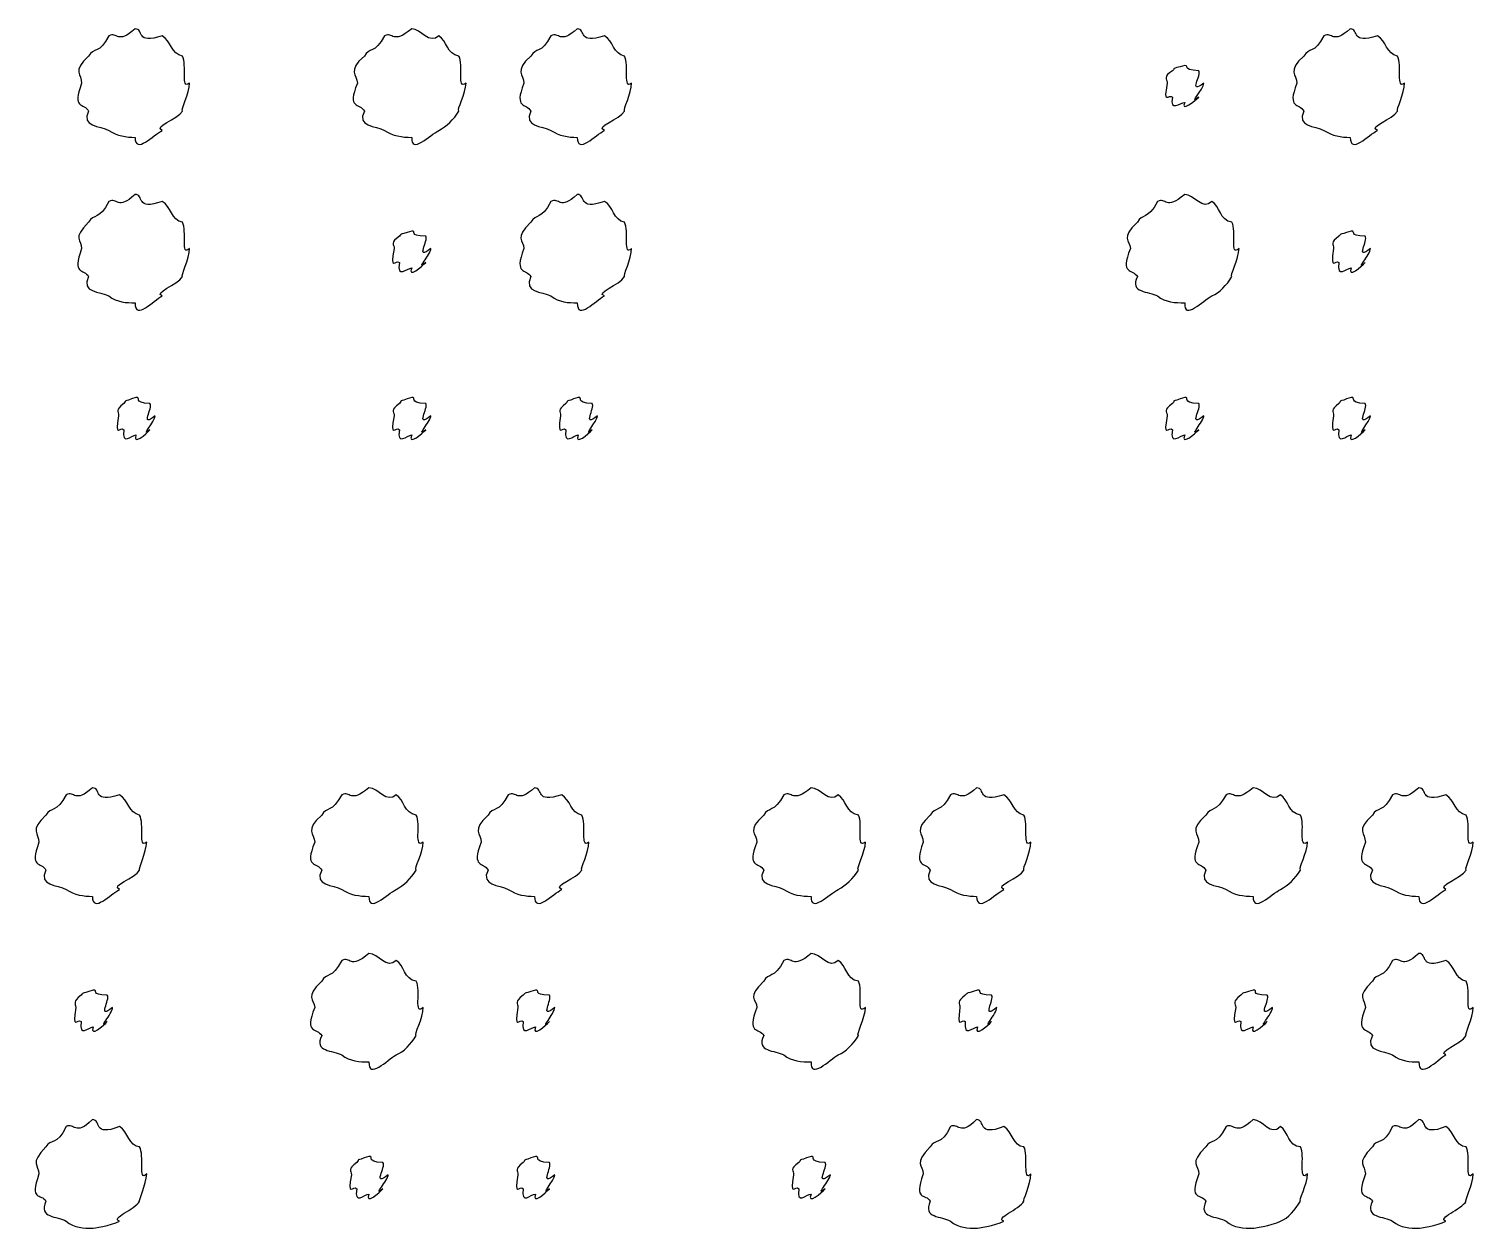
# Model space of a CAD drawing. Header units: millimetres. Extents: x -178 to -32, y 41 to 266.
# Drawn here: x -60.17 to -51.08, y 131.99 to 139.54 of the extents above; entities that cross this region are included whole.
import ezdxf

# ---------------------------------------------------------------- set-up
doc = ezdxf.new("R2010")
doc.units = ezdxf.units.MM
doc.layers.get('0').update_dxf_attribs({"linetype": 'CONTINUOUS'})

msp = doc.modelspace()

# ---------------------------------------------------------------- linework, layer by layer
at = {"color": 0}
for p, q in [((-59.5048, 139.54), (-59.5048, 139.54)), ((-57.7642, 139.54), (-57.7642, 139.54)), ((-56.7224, 139.54), (-56.7224, 139.54)), ((-51.858, 139.54), (-51.858, 139.54)), ((-52.8997, 139.309), (-52.8997, 139.309)), ((-59.5048, 138.498), (-59.5048, 138.498)), ((-56.7224, 138.498), (-56.7224, 138.498)), ((-52.8997, 138.498), (-52.8997, 138.498)), ((-57.7642, 138.267), (-57.7642, 138.267)), ((-51.8523, 138.267), (-51.8523, 138.267)), ((-59.4991, 137.22), (-59.4991, 137.22)), ((-57.7642, 137.22), (-57.7642, 137.22)), ((-56.7168, 137.22), (-56.7168, 137.22)), ((-52.8997, 137.22), (-52.8997, 137.22)), ((-51.8523, 137.22), (-51.8523, 137.22)), ((-59.7733, 134.761), (-59.7733, 134.761)), ((-58.033, 134.761), (-58.033, 134.761)), ((-56.9913, 134.761), (-56.9913, 134.761)), ((-55.2506, 134.761), (-55.2506, 134.761)), ((-54.2089, 134.761), (-54.2089, 134.761)), ((-52.4683, 134.761), (-52.4683, 134.761)), ((-51.4265, 134.761), (-51.4265, 134.761)), ((-58.033, 133.719), (-58.033, 133.719)), ((-55.2506, 133.719), (-55.2506, 133.719)), ((-51.4265, 133.719), (-51.4265, 133.719)), ((-59.768, 133.488), (-59.768, 133.488)), ((-56.9856, 133.488), (-56.9856, 133.488)), ((-54.2032, 133.488), (-54.2032, 133.488)), ((-52.4683, 133.488), (-52.4683, 133.488)), ((-59.7733, 132.672), (-59.7733, 132.672)), ((-54.2089, 132.672), (-54.2089, 132.672)), ((-52.4683, 132.672), (-52.4683, 132.672)), ((-51.4265, 132.672), (-51.4265, 132.672)), ((-58.033, 132.441), (-58.033, 132.441)), ((-56.9856, 132.441), (-56.9856, 132.441)), ((-55.2506, 132.441), (-55.2506, 132.441))]:
    msp.add_line(p, q, dxfattribs=at)
for points in [[(-59.5048, 139.54), (-59.6177, 139.438), (-59.6149, 139.525), (-59.6699, 139.496)], [(-59.3337, 139.496), (-59.5048, 139.438), (-59.4455, 139.54), (-59.5048, 139.54)], [(-57.7642, 139.54), (-57.887, 139.438), (-57.8799, 139.525), (-57.9349, 139.496)], [(-57.5934, 139.496), (-57.6513, 139.438), (-57.7049, 139.54), (-57.7642, 139.54)], [(-56.7224, 139.54), (-56.8353, 139.438), (-56.8325, 139.525), (-56.8879, 139.496)], [(-56.5513, 139.496), (-56.7224, 139.438), (-56.6632, 139.54), (-56.7224, 139.54)], [(-51.858, 139.54), (-51.9709, 139.438), (-51.968, 139.525), (-52.0234, 139.496)], [(-51.6869, 139.496), (-51.858, 139.438), (-51.7987, 139.54), (-51.858, 139.54)], [(-59.6699, 139.496), (-59.7277, 139.38), (-59.7666, 139.424), (-59.7969, 139.369)], [(-59.207, 139.369), (-59.2758, 139.38), (-59.2787, 139.466), (-59.3337, 139.496)], [(-57.9349, 139.496), (-57.997, 139.38), (-58.0316, 139.424), (-58.0619, 139.369)], [(-57.4664, 139.369), (-57.5451, 139.38), (-57.5409, 139.466), (-57.5934, 139.496)], [(-56.8879, 139.496), (-56.9457, 139.38), (-56.9842, 139.424), (-57.0145, 139.369)], [(-56.4247, 139.369), (-56.4935, 139.38), (-56.4963, 139.466), (-56.5513, 139.496)], [(-52.0234, 139.496), (-52.0813, 139.38), (-52.1197, 139.424), (-52.1501, 139.369)], [(-51.5602, 139.369), (-51.629, 139.38), (-51.6319, 139.466), (-51.6869, 139.496)], [(-59.7969, 139.369), (-59.9041, 139.27), (-59.841, 139.256), (-59.841, 139.198)], [(-59.1629, 139.198), (-59.218, 139.151), (-59.1767, 139.314), (-59.207, 139.369)], [(-58.0619, 139.369), (-58.1734, 139.27), (-58.106, 139.256), (-58.106, 139.198)], [(-57.4223, 139.198), (-57.483, 139.151), (-57.4361, 139.314), (-57.4664, 139.369)], [(-57.0145, 139.369), (-57.1221, 139.27), (-57.0586, 139.256), (-57.0586, 139.198)], [(-56.3806, 139.198), (-56.4356, 139.151), (-56.3944, 139.314), (-56.4247, 139.369)], [(-52.1501, 139.369), (-52.2577, 139.27), (-52.1942, 139.256), (-52.1942, 139.198)], [(-51.5161, 139.198), (-51.5712, 139.151), (-51.5299, 139.314), (-51.5602, 139.369)], [(-52.977, 139.276), (-53.0377, 139.24), (-53.0098, 139.227), (-53.0098, 139.198)], [(-52.8997, 139.309), (-52.9936, 139.284), (-52.9548, 139.297), (-52.977, 139.276)], [(-52.8115, 139.276), (-52.9272, 139.284), (-52.8623, 139.309), (-52.8997, 139.309)], [(-52.7784, 139.198), (-52.8832, 139.123), (-52.7893, 139.253), (-52.8115, 139.276)], [(-59.841, 139.198), (-59.9041, 139.03), (-59.8258, 139.077), (-59.7969, 139.022)], [(-59.207, 139.022), (-59.218, 139.03), (-59.1629, 139.135), (-59.1629, 139.198)], [(-58.106, 139.198), (-58.1734, 139.03), (-58.0909, 139.077), (-58.0619, 139.022)], [(-57.4664, 139.022), (-57.483, 139.03), (-57.4223, 139.135), (-57.4223, 139.198)], [(-57.0586, 139.198), (-57.1221, 139.03), (-57.0435, 139.077), (-57.0145, 139.022)], [(-56.4247, 139.022), (-56.4356, 139.03), (-56.3806, 139.135), (-56.3806, 139.198)], [(-53.0098, 139.198), (-53.0377, 139.057), (-52.9989, 139.132), (-52.977, 139.11)], [(-52.8115, 139.11), (-52.8832, 139.057), (-52.7784, 139.161), (-52.7784, 139.198)], [(-52.1942, 139.198), (-52.2577, 139.03), (-52.179, 139.077), (-52.1501, 139.022)], [(-51.5602, 139.022), (-51.5712, 139.03), (-51.5161, 139.135), (-51.5161, 139.198)], [(-52.977, 139.11), (-52.9936, 139.012), (-52.9287, 139.077), (-52.8997, 139.077)], [(-52.8997, 139.077), (-52.9272, 139.012), (-52.8334, 139.088), (-52.8115, 139.11)], [(-59.7969, 139.022), (-59.8463, 138.924), (-59.7253, 138.93), (-59.6699, 138.901)], [(-59.3337, 138.901), (-59.3944, 138.924), (-59.236, 138.97), (-59.207, 139.022)], [(-58.0619, 139.022), (-58.1141, 138.924), (-57.9903, 138.93), (-57.9349, 138.901)], [(-57.5934, 138.901), (-57.5451, 138.924), (-57.4996, 138.97), (-57.4664, 139.022)], [(-57.0145, 139.022), (-57.0643, 138.924), (-56.9429, 138.93), (-56.8879, 138.901)], [(-56.5513, 138.901), (-56.612, 138.924), (-56.4536, 138.97), (-56.4247, 139.022)], [(-52.1501, 139.022), (-52.1998, 138.924), (-52.0785, 138.93), (-52.0234, 138.901)], [(-51.6869, 138.901), (-51.7476, 138.924), (-51.5892, 138.97), (-51.5602, 139.022)], [(-59.6699, 138.901), (-59.6177, 138.865), (-59.5598, 138.857), (-59.5048, 138.857)], [(-59.5048, 138.857), (-59.5048, 138.748), (-59.3887, 138.87), (-59.3337, 138.901)], [(-57.9349, 138.901), (-57.887, 138.865), (-57.822, 138.857), (-57.7642, 138.857)], [(-57.7642, 138.857), (-57.7698, 138.748), (-57.6485, 138.87), (-57.5934, 138.901)], [(-56.8879, 138.901), (-56.8353, 138.865), (-56.7775, 138.857), (-56.7224, 138.857)], [(-56.7224, 138.857), (-56.7224, 138.748), (-56.6067, 138.87), (-56.5513, 138.901)], [(-52.0234, 138.901), (-51.9709, 138.865), (-51.913, 138.857), (-51.858, 138.857)], [(-51.858, 138.857), (-51.858, 138.748), (-51.7423, 138.87), (-51.6869, 138.901)], [(-59.6699, 138.454), (-59.7277, 138.333), (-59.7666, 138.38), (-59.7969, 138.322)], [(-59.5048, 138.498), (-59.6177, 138.391), (-59.6149, 138.483), (-59.6699, 138.454)], [(-59.3337, 138.454), (-59.5048, 138.391), (-59.4455, 138.498), (-59.5048, 138.498)], [(-59.207, 138.322), (-59.2758, 138.333), (-59.2787, 138.424), (-59.3337, 138.454)], [(-56.8879, 138.454), (-56.9457, 138.333), (-56.9842, 138.38), (-57.0145, 138.322)], [(-56.7224, 138.498), (-56.8353, 138.391), (-56.8325, 138.483), (-56.8879, 138.454)], [(-56.5513, 138.454), (-56.7224, 138.391), (-56.6632, 138.498), (-56.7224, 138.498)], [(-56.4247, 138.322), (-56.4935, 138.333), (-56.4963, 138.424), (-56.5513, 138.454)], [(-53.0705, 138.454), (-53.1326, 138.333), (-53.1671, 138.38), (-53.1975, 138.322)], [(-52.8997, 138.498), (-53.0225, 138.391), (-53.0154, 138.483), (-53.0705, 138.454)], [(-52.729, 138.454), (-52.7868, 138.391), (-52.8405, 138.498), (-52.8997, 138.498)], [(-52.602, 138.322), (-52.6807, 138.333), (-52.6764, 138.424), (-52.729, 138.454)], [(-59.7969, 138.322), (-59.9041, 138.219), (-59.841, 138.212), (-59.841, 138.157)], [(-59.1629, 138.157), (-59.218, 138.102), (-59.1767, 138.267), (-59.207, 138.322)], [(-57.8414, 138.234), (-57.9021, 138.193), (-57.8743, 138.186), (-57.8743, 138.157)], [(-57.7642, 138.267), (-57.858, 138.237), (-57.8192, 138.256), (-57.8414, 138.234)], [(-57.676, 138.234), (-57.7917, 138.237), (-57.7268, 138.267), (-57.7642, 138.267)], [(-57.6428, 138.157), (-57.7476, 138.075), (-57.6538, 138.212), (-57.676, 138.234)], [(-57.0145, 138.322), (-57.1221, 138.219), (-57.0586, 138.212), (-57.0586, 138.157)], [(-56.3806, 138.157), (-56.4356, 138.102), (-56.3944, 138.267), (-56.4247, 138.322)], [(-53.1975, 138.322), (-53.309, 138.219), (-53.2416, 138.212), (-53.2416, 138.157)], [(-52.5579, 138.157), (-52.6186, 138.102), (-52.5717, 138.267), (-52.602, 138.322)], [(-51.9296, 138.234), (-51.986, 138.193), (-51.9628, 138.186), (-51.9628, 138.157)], [(-51.8523, 138.267), (-51.9419, 138.237), (-51.9074, 138.256), (-51.9296, 138.234)], [(-51.7641, 138.234), (-51.876, 138.237), (-51.8153, 138.267), (-51.8523, 138.267)], [(-51.731, 138.157), (-51.8319, 138.075), (-51.7423, 138.212), (-51.7641, 138.234)], [(-59.841, 138.157), (-59.9041, 137.983), (-59.8258, 138.035), (-59.7969, 137.98)], [(-59.207, 137.98), (-59.218, 137.983), (-59.1629, 138.093), (-59.1629, 138.157)], [(-57.8743, 138.157), (-57.9021, 138.009), (-57.8633, 138.091), (-57.8414, 138.068)], [(-57.676, 138.068), (-57.7476, 138.009), (-57.6428, 138.12), (-57.6428, 138.157)], [(-57.0586, 138.157), (-57.1221, 137.983), (-57.0435, 138.035), (-57.0145, 137.98)], [(-56.4247, 137.98), (-56.4356, 137.983), (-56.3806, 138.093), (-56.3806, 138.157)], [(-53.2416, 138.157), (-53.309, 137.983), (-53.2264, 138.035), (-53.1975, 137.98)], [(-52.602, 137.98), (-52.6186, 137.983), (-52.5579, 138.093), (-52.5579, 138.157)], [(-51.9628, 138.157), (-51.986, 138.009), (-51.9515, 138.091), (-51.9296, 138.068)], [(-51.7641, 138.068), (-51.8319, 138.009), (-51.731, 138.12), (-51.731, 138.157)], [(-57.8414, 138.068), (-57.858, 137.965), (-57.7931, 138.035), (-57.7642, 138.035)], [(-57.7642, 138.035), (-57.7917, 137.965), (-57.6979, 138.047), (-57.676, 138.068)], [(-51.9296, 138.068), (-51.9419, 137.965), (-51.8813, 138.035), (-51.8523, 138.035)], [(-51.8523, 138.035), (-51.876, 137.965), (-51.7864, 138.047), (-51.7641, 138.068)], [(-59.7969, 137.98), (-59.8463, 137.877), (-59.7253, 137.888), (-59.6699, 137.859)], [(-59.3337, 137.859), (-59.3944, 137.877), (-59.236, 137.928), (-59.207, 137.98)], [(-57.0145, 137.98), (-57.0643, 137.877), (-56.9429, 137.888), (-56.8879, 137.859)], [(-56.5513, 137.859), (-56.612, 137.877), (-56.4536, 137.928), (-56.4247, 137.98)], [(-53.1975, 137.98), (-53.2497, 137.877), (-53.1259, 137.888), (-53.0705, 137.859)], [(-52.729, 137.859), (-52.6807, 137.877), (-52.6351, 137.928), (-52.602, 137.98)], [(-59.6699, 137.859), (-59.6177, 137.818), (-59.5598, 137.815), (-59.5048, 137.815)], [(-59.5048, 137.815), (-59.5048, 137.7), (-59.3887, 137.829), (-59.3337, 137.859)], [(-56.8879, 137.859), (-56.8353, 137.818), (-56.7775, 137.815), (-56.7224, 137.815)], [(-56.7224, 137.815), (-56.7224, 137.7), (-56.6067, 137.829), (-56.5513, 137.859)], [(-53.0705, 137.859), (-53.0225, 137.818), (-52.9576, 137.815), (-52.8997, 137.815)], [(-52.8997, 137.815), (-52.9054, 137.7), (-52.784, 137.829), (-52.729, 137.859)], [(-59.5764, 137.181), (-59.6328, 137.138), (-59.6092, 137.133), (-59.6092, 137.104)], [(-59.4991, 137.22), (-59.5888, 137.186), (-59.5542, 137.206), (-59.5764, 137.181)], [(-59.411, 137.181), (-59.5224, 137.186), (-59.4618, 137.22), (-59.4991, 137.22)], [(-59.3778, 137.104), (-59.4783, 137.021), (-59.3887, 137.159), (-59.411, 137.181)], [(-57.8414, 137.181), (-57.9021, 137.138), (-57.8743, 137.133), (-57.8743, 137.104)], [(-57.7642, 137.22), (-57.858, 137.186), (-57.8192, 137.206), (-57.8414, 137.181)], [(-57.676, 137.181), (-57.7917, 137.186), (-57.7268, 137.22), (-57.7642, 137.22)], [(-57.6428, 137.104), (-57.7476, 137.021), (-57.6538, 137.159), (-57.676, 137.181)], [(-56.794, 137.181), (-56.8505, 137.138), (-56.8272, 137.133), (-56.8272, 137.104)], [(-56.7168, 137.22), (-56.8064, 137.186), (-56.7718, 137.206), (-56.794, 137.181)], [(-56.6286, 137.181), (-56.7404, 137.186), (-56.6798, 137.22), (-56.7168, 137.22)], [(-56.5954, 137.104), (-56.6963, 137.021), (-56.6067, 137.159), (-56.6286, 137.181)], [(-52.977, 137.181), (-53.0377, 137.138), (-53.0098, 137.133), (-53.0098, 137.104)], [(-52.8997, 137.22), (-52.9936, 137.186), (-52.9548, 137.206), (-52.977, 137.181)], [(-52.8115, 137.181), (-52.9272, 137.186), (-52.8623, 137.22), (-52.8997, 137.22)], [(-52.7784, 137.104), (-52.8832, 137.021), (-52.7893, 137.159), (-52.8115, 137.181)], [(-51.9296, 137.181), (-51.986, 137.138), (-51.9628, 137.133), (-51.9628, 137.104)], [(-51.8523, 137.22), (-51.9419, 137.186), (-51.9074, 137.206), (-51.9296, 137.181)], [(-51.7641, 137.181), (-51.876, 137.186), (-51.8153, 137.22), (-51.8523, 137.22)], [(-51.731, 137.104), (-51.8319, 137.021), (-51.7423, 137.159), (-51.7641, 137.181)], [(-59.6092, 137.104), (-59.6328, 136.958), (-59.5983, 137.04), (-59.5764, 137.016)], [(-59.411, 137.016), (-59.4783, 136.958), (-59.3778, 137.071), (-59.3778, 137.104)], [(-57.8743, 137.104), (-57.9021, 136.958), (-57.8633, 137.04), (-57.8414, 137.016)], [(-57.676, 137.016), (-57.7476, 136.958), (-57.6428, 137.071), (-57.6428, 137.104)], [(-56.8272, 137.104), (-56.8505, 136.958), (-56.8159, 137.04), (-56.794, 137.016)], [(-56.6286, 137.016), (-56.6963, 136.958), (-56.5954, 137.071), (-56.5954, 137.104)], [(-53.0098, 137.104), (-53.0377, 136.958), (-52.9989, 137.04), (-52.977, 137.016)], [(-52.8115, 137.016), (-52.8832, 136.958), (-52.7784, 137.071), (-52.7784, 137.104)], [(-51.9628, 137.104), (-51.986, 136.958), (-51.9515, 137.04), (-51.9296, 137.016)], [(-51.7641, 137.016), (-51.8319, 136.958), (-51.731, 137.071), (-51.731, 137.104)], [(-59.5764, 137.016), (-59.5888, 136.911), (-59.5281, 136.983), (-59.4991, 136.983)], [(-59.4991, 136.983), (-59.5224, 136.911), (-59.4328, 136.993), (-59.411, 137.016)], [(-57.8414, 137.016), (-57.858, 136.911), (-57.7931, 136.983), (-57.7642, 136.983)], [(-57.7642, 136.983), (-57.7917, 136.911), (-57.6979, 136.993), (-57.676, 137.016)], [(-56.794, 137.016), (-56.8064, 136.911), (-56.7457, 136.983), (-56.7168, 136.983)], [(-56.7168, 136.983), (-56.7404, 136.911), (-56.6508, 136.993), (-56.6286, 137.016)], [(-52.977, 137.016), (-52.9936, 136.911), (-52.9287, 136.983), (-52.8997, 136.983)], [(-52.8997, 136.983), (-52.9272, 136.911), (-52.8334, 136.993), (-52.8115, 137.016)], [(-51.9296, 137.016), (-51.9419, 136.911), (-51.8813, 136.983), (-51.8523, 136.983)], [(-51.8523, 136.983), (-51.876, 136.911), (-51.7864, 136.993), (-51.7641, 137.016)], [(-59.9387, 134.717), (-59.9966, 134.601), (-60.035, 134.645), (-60.0654, 134.59)], [(-59.7733, 134.761), (-59.8865, 134.659), (-59.8837, 134.746), (-59.9387, 134.717)], [(-59.6025, 134.717), (-59.7733, 134.659), (-59.714, 134.761), (-59.7733, 134.761)], [(-59.4759, 134.59), (-59.5447, 134.601), (-59.5475, 134.687), (-59.6025, 134.717)], [(-58.2037, 134.717), (-58.2658, 134.601), (-58.3001, 134.645), (-58.3304, 134.59)], [(-58.033, 134.761), (-58.1554, 134.659), (-58.1487, 134.746), (-58.2037, 134.717)], [(-57.8619, 134.717), (-57.9198, 134.659), (-57.9737, 134.761), (-58.033, 134.761)], [(-57.7353, 134.59), (-57.8139, 134.601), (-57.8097, 134.687), (-57.8619, 134.717)], [(-57.1564, 134.717), (-57.2142, 134.601), (-57.253, 134.645), (-57.2834, 134.59)], [(-56.9913, 134.761), (-57.1041, 134.659), (-57.1013, 134.746), (-57.1564, 134.717)], [(-56.8202, 134.717), (-56.9913, 134.659), (-56.932, 134.761), (-56.9913, 134.761)], [(-56.6935, 134.59), (-56.7623, 134.601), (-56.7651, 134.687), (-56.8202, 134.717)], [(-55.4214, 134.717), (-55.4835, 134.601), (-55.518, 134.645), (-55.5484, 134.59)], [(-55.2506, 134.761), (-55.3734, 134.659), (-55.3664, 134.746), (-55.4214, 134.717)], [(-55.0799, 134.717), (-55.1378, 134.659), (-55.1914, 134.761), (-55.2506, 134.761)], [(-54.9529, 134.59), (-55.0316, 134.601), (-55.0273, 134.687), (-55.0799, 134.717)], [(-54.3743, 134.717), (-54.4322, 134.601), (-54.4707, 134.645), (-54.501, 134.59)], [(-54.2089, 134.761), (-54.3218, 134.659), (-54.319, 134.746), (-54.3743, 134.717)], [(-54.0378, 134.717), (-54.2089, 134.659), (-54.1496, 134.761), (-54.2089, 134.761)], [(-53.9111, 134.59), (-53.9799, 134.601), (-53.9828, 134.687), (-54.0378, 134.717)], [(-52.6394, 134.717), (-52.7011, 134.601), (-52.7357, 134.645), (-52.766, 134.59)], [(-52.4683, 134.761), (-52.5911, 134.659), (-52.584, 134.746), (-52.6394, 134.717)], [(-52.2975, 134.717), (-52.3554, 134.659), (-52.409, 134.761), (-52.4683, 134.761)], [(-52.1705, 134.59), (-52.2492, 134.601), (-52.245, 134.687), (-52.2975, 134.717)], [(-51.592, 134.717), (-51.6498, 134.601), (-51.6883, 134.645), (-51.7186, 134.59)], [(-51.4265, 134.761), (-51.5394, 134.659), (-51.537, 134.746), (-51.592, 134.717)], [(-51.2558, 134.717), (-51.4265, 134.659), (-51.3673, 134.761), (-51.4265, 134.761)], [(-51.1288, 134.59), (-51.1979, 134.601), (-51.2004, 134.687), (-51.2558, 134.717)], [(-60.0654, 134.59), (-60.173, 134.491), (-60.1095, 134.477), (-60.1095, 134.419)], [(-59.4318, 134.419), (-59.4868, 134.372), (-59.4455, 134.535), (-59.4759, 134.59)], [(-58.3304, 134.59), (-58.4422, 134.491), (-58.3745, 134.477), (-58.3745, 134.419)], [(-57.6912, 134.419), (-57.7518, 134.372), (-57.7049, 134.535), (-57.7353, 134.59)], [(-57.2834, 134.59), (-57.3906, 134.491), (-57.3274, 134.477), (-57.3274, 134.419)], [(-56.6494, 134.419), (-56.7044, 134.372), (-56.6632, 134.535), (-56.6935, 134.59)], [(-55.5484, 134.59), (-55.6599, 134.491), (-55.5925, 134.477), (-55.5925, 134.419)], [(-54.9088, 134.419), (-54.9695, 134.372), (-54.9226, 134.535), (-54.9529, 134.59)], [(-54.501, 134.59), (-54.6086, 134.491), (-54.5451, 134.477), (-54.5451, 134.419)], [(-53.8671, 134.419), (-53.9221, 134.372), (-53.8808, 134.535), (-53.9111, 134.59)], [(-52.766, 134.59), (-52.8775, 134.491), (-52.8101, 134.477), (-52.8101, 134.419)], [(-52.1264, 134.419), (-52.1871, 134.372), (-52.1406, 134.535), (-52.1705, 134.59)], [(-51.7186, 134.59), (-51.8262, 134.491), (-51.7627, 134.477), (-51.7627, 134.419)], [(-51.0847, 134.419), (-51.1401, 134.372), (-51.0984, 134.535), (-51.1288, 134.59)], [(-60.1095, 134.419), (-60.173, 134.251), (-60.0943, 134.298), (-60.0654, 134.243)], [(-59.4759, 134.243), (-59.4868, 134.251), (-59.4318, 134.356), (-59.4318, 134.419)], [(-58.3745, 134.419), (-58.4422, 134.251), (-58.3593, 134.298), (-58.3304, 134.243)], [(-57.7353, 134.243), (-57.7518, 134.251), (-57.6912, 134.356), (-57.6912, 134.419)], [(-57.3274, 134.419), (-57.3906, 134.251), (-57.3123, 134.298), (-57.2834, 134.243)], [(-56.6935, 134.243), (-56.7044, 134.251), (-56.6494, 134.356), (-56.6494, 134.419)], [(-55.5925, 134.419), (-55.6599, 134.251), (-55.5773, 134.298), (-55.5484, 134.243)], [(-54.9529, 134.243), (-54.9695, 134.251), (-54.9088, 134.356), (-54.9088, 134.419)], [(-54.5451, 134.419), (-54.6086, 134.251), (-54.5299, 134.298), (-54.501, 134.243)], [(-53.9111, 134.243), (-53.9221, 134.251), (-53.8671, 134.356), (-53.8671, 134.419)], [(-52.8101, 134.419), (-52.8775, 134.251), (-52.795, 134.298), (-52.766, 134.243)], [(-52.1705, 134.243), (-52.1871, 134.251), (-52.1264, 134.356), (-52.1264, 134.419)], [(-51.7627, 134.419), (-51.8262, 134.251), (-51.7476, 134.298), (-51.7186, 134.243)], [(-51.1288, 134.243), (-51.1401, 134.251), (-51.0847, 134.356), (-51.0847, 134.419)], [(-60.0654, 134.243), (-60.1151, 134.145), (-59.9937, 134.151), (-59.9387, 134.122)], [(-59.6025, 134.122), (-59.6632, 134.145), (-59.5048, 134.191), (-59.4759, 134.243)], [(-58.3304, 134.243), (-58.383, 134.145), (-58.2588, 134.151), (-58.2037, 134.122)], [(-57.8619, 134.122), (-57.8139, 134.145), (-57.7684, 134.191), (-57.7353, 134.243)], [(-57.2834, 134.243), (-57.3327, 134.145), (-57.2117, 134.151), (-57.1564, 134.122)], [(-56.8202, 134.122), (-56.8808, 134.145), (-56.7224, 134.191), (-56.6935, 134.243)], [(-55.5484, 134.243), (-55.6006, 134.145), (-55.4768, 134.151), (-55.4214, 134.122)], [(-55.0799, 134.122), (-55.0316, 134.145), (-54.9861, 134.191), (-54.9529, 134.243)], [(-54.501, 134.243), (-54.5507, 134.145), (-54.4294, 134.151), (-54.3743, 134.122)], [(-54.0378, 134.122), (-54.0985, 134.145), (-53.9401, 134.191), (-53.9111, 134.243)], [(-52.766, 134.243), (-52.8182, 134.145), (-52.6944, 134.151), (-52.6394, 134.122)], [(-52.2975, 134.122), (-52.2492, 134.145), (-52.2037, 134.191), (-52.1705, 134.243)], [(-51.7186, 134.243), (-51.7684, 134.145), (-51.647, 134.151), (-51.592, 134.122)], [(-51.2558, 134.122), (-51.3165, 134.145), (-51.1577, 134.191), (-51.1288, 134.243)], [(-59.9387, 134.122), (-59.8865, 134.086), (-59.8286, 134.078), (-59.7733, 134.078)], [(-59.7733, 134.078), (-59.7733, 133.969), (-59.6575, 134.092), (-59.6025, 134.122)], [(-58.2037, 134.122), (-58.1554, 134.086), (-58.0909, 134.078), (-58.033, 134.078)], [(-58.033, 134.078), (-58.0383, 133.969), (-57.9173, 134.092), (-57.8619, 134.122)], [(-57.1564, 134.122), (-57.1041, 134.086), (-57.0463, 134.078), (-56.9913, 134.078)], [(-56.9913, 134.078), (-56.9913, 133.969), (-56.8752, 134.092), (-56.8202, 134.122)], [(-55.4214, 134.122), (-55.3734, 134.086), (-55.3085, 134.078), (-55.2506, 134.078)], [(-55.2506, 134.078), (-55.2563, 133.969), (-55.1349, 134.092), (-55.0799, 134.122)], [(-54.3743, 134.122), (-54.3218, 134.086), (-54.2639, 134.078), (-54.2089, 134.078)], [(-54.2089, 134.078), (-54.2089, 133.969), (-54.0932, 134.092), (-54.0378, 134.122)], [(-52.6394, 134.122), (-52.5911, 134.086), (-52.5261, 134.078), (-52.4683, 134.078)], [(-52.4683, 134.078), (-52.4739, 133.969), (-52.3526, 134.092), (-52.2975, 134.122)], [(-51.592, 134.122), (-51.5394, 134.086), (-51.4816, 134.078), (-51.4265, 134.078)], [(-51.4265, 134.078), (-51.4265, 133.969), (-51.3108, 134.092), (-51.2558, 134.122)], [(-58.033, 133.719), (-58.1554, 133.612), (-58.1487, 133.704), (-58.2037, 133.675)], [(-57.8619, 133.675), (-57.9198, 133.612), (-57.9737, 133.719), (-58.033, 133.719)], [(-55.2506, 133.719), (-55.3734, 133.612), (-55.3664, 133.704), (-55.4214, 133.675)], [(-55.0799, 133.675), (-55.1378, 133.612), (-55.1914, 133.719), (-55.2506, 133.719)], [(-51.4265, 133.719), (-51.5394, 133.612), (-51.537, 133.704), (-51.592, 133.675)], [(-51.2558, 133.675), (-51.4265, 133.612), (-51.3673, 133.719), (-51.4265, 133.719)], [(-58.2037, 133.675), (-58.2658, 133.554), (-58.3001, 133.601), (-58.3304, 133.543)], [(-57.7353, 133.543), (-57.8139, 133.554), (-57.8097, 133.645), (-57.8619, 133.675)], [(-55.4214, 133.675), (-55.4835, 133.554), (-55.518, 133.601), (-55.5484, 133.543)], [(-54.9529, 133.543), (-55.0316, 133.554), (-55.0273, 133.645), (-55.0799, 133.675)], [(-51.592, 133.675), (-51.6498, 133.554), (-51.6883, 133.601), (-51.7186, 133.543)], [(-51.1288, 133.543), (-51.1979, 133.554), (-51.2004, 133.645), (-51.2558, 133.675)], [(-58.3304, 133.543), (-58.4422, 133.44), (-58.3745, 133.433), (-58.3745, 133.378)], [(-57.6912, 133.378), (-57.7518, 133.322), (-57.7049, 133.488), (-57.7353, 133.543)], [(-55.5484, 133.543), (-55.6599, 133.44), (-55.5925, 133.433), (-55.5925, 133.378)], [(-54.9088, 133.378), (-54.9695, 133.322), (-54.9226, 133.488), (-54.9529, 133.543)], [(-51.7186, 133.543), (-51.8262, 133.44), (-51.7627, 133.433), (-51.7627, 133.378)], [(-51.0847, 133.378), (-51.1401, 133.322), (-51.0984, 133.488), (-51.1288, 133.543)], [(-59.8449, 133.455), (-59.9017, 133.413), (-59.878, 133.406), (-59.878, 133.378)], [(-59.768, 133.488), (-59.8576, 133.458), (-59.823, 133.477), (-59.8449, 133.455)], [(-59.6798, 133.455), (-59.7912, 133.458), (-59.7306, 133.488), (-59.768, 133.488)], [(-59.6466, 133.378), (-59.7472, 133.296), (-59.6575, 133.433), (-59.6798, 133.455)], [(-57.0629, 133.455), (-57.1193, 133.413), (-57.0957, 133.406), (-57.0957, 133.378)], [(-56.9856, 133.488), (-57.0752, 133.458), (-57.0406, 133.477), (-57.0629, 133.455)], [(-56.8974, 133.455), (-57.0089, 133.458), (-56.9482, 133.488), (-56.9856, 133.488)], [(-56.8643, 133.378), (-56.9648, 133.296), (-56.8752, 133.433), (-56.8974, 133.455)], [(-54.2805, 133.455), (-54.337, 133.413), (-54.3137, 133.406), (-54.3137, 133.378)], [(-54.2032, 133.488), (-54.2929, 133.458), (-54.2583, 133.477), (-54.2805, 133.455)], [(-54.1151, 133.455), (-54.2269, 133.458), (-54.1662, 133.488), (-54.2032, 133.488)], [(-54.0819, 133.378), (-54.1828, 133.296), (-54.0932, 133.433), (-54.1151, 133.455)], [(-52.5455, 133.455), (-52.6062, 133.413), (-52.5787, 133.406), (-52.5787, 133.378)], [(-52.4683, 133.488), (-52.5621, 133.458), (-52.5233, 133.477), (-52.5455, 133.455)], [(-52.3801, 133.455), (-52.4958, 133.458), (-52.4312, 133.488), (-52.4683, 133.488)], [(-52.3469, 133.378), (-52.4517, 133.296), (-52.3582, 133.433), (-52.3801, 133.455)], [(-59.878, 133.378), (-59.9017, 133.23), (-59.8671, 133.312), (-59.8449, 133.289)], [(-59.6798, 133.289), (-59.7472, 133.23), (-59.6466, 133.34), (-59.6466, 133.378)], [(-58.3745, 133.378), (-58.4422, 133.204), (-58.3593, 133.256), (-58.3304, 133.201)], [(-57.7353, 133.201), (-57.7518, 133.204), (-57.6912, 133.314), (-57.6912, 133.378)], [(-57.0957, 133.378), (-57.1193, 133.23), (-57.0847, 133.312), (-57.0629, 133.289)], [(-56.8974, 133.289), (-56.9648, 133.23), (-56.8643, 133.34), (-56.8643, 133.378)], [(-55.5925, 133.378), (-55.6599, 133.204), (-55.5773, 133.256), (-55.5484, 133.201)], [(-54.9529, 133.201), (-54.9695, 133.204), (-54.9088, 133.314), (-54.9088, 133.378)], [(-54.3137, 133.378), (-54.337, 133.23), (-54.3024, 133.312), (-54.2805, 133.289)], [(-54.1151, 133.289), (-54.1828, 133.23), (-54.0819, 133.34), (-54.0819, 133.378)], [(-52.5787, 133.378), (-52.6062, 133.23), (-52.5674, 133.312), (-52.5455, 133.289)], [(-52.3801, 133.289), (-52.4517, 133.23), (-52.3469, 133.34), (-52.3469, 133.378)], [(-51.7627, 133.378), (-51.8262, 133.204), (-51.7476, 133.256), (-51.7186, 133.201)], [(-51.1288, 133.201), (-51.1401, 133.204), (-51.0847, 133.314), (-51.0847, 133.378)], [(-59.8449, 133.289), (-59.8576, 133.186), (-59.7969, 133.256), (-59.768, 133.256)], [(-59.768, 133.256), (-59.7912, 133.186), (-59.7016, 133.267), (-59.6798, 133.289)], [(-57.0629, 133.289), (-57.0752, 133.186), (-57.0145, 133.256), (-56.9856, 133.256)], [(-56.9856, 133.256), (-57.0089, 133.186), (-56.9193, 133.267), (-56.8974, 133.289)], [(-54.2805, 133.289), (-54.2929, 133.186), (-54.2322, 133.256), (-54.2032, 133.256)], [(-54.2032, 133.256), (-54.2269, 133.186), (-54.1373, 133.267), (-54.1151, 133.289)], [(-52.5455, 133.289), (-52.5621, 133.186), (-52.4972, 133.256), (-52.4683, 133.256)], [(-52.4683, 133.256), (-52.4958, 133.186), (-52.4023, 133.267), (-52.3801, 133.289)], [(-58.3304, 133.201), (-58.383, 133.098), (-58.2588, 133.109), (-58.2037, 133.08)], [(-57.8619, 133.08), (-57.8139, 133.098), (-57.7684, 133.149), (-57.7353, 133.201)], [(-55.5484, 133.201), (-55.6006, 133.098), (-55.4768, 133.109), (-55.4214, 133.08)], [(-55.0799, 133.08), (-55.0316, 133.098), (-54.9861, 133.149), (-54.9529, 133.201)], [(-51.7186, 133.201), (-51.7684, 133.098), (-51.647, 133.109), (-51.592, 133.08)], [(-51.2558, 133.08), (-51.3165, 133.098), (-51.1577, 133.149), (-51.1288, 133.201)], [(-58.2037, 133.08), (-58.1554, 133.038), (-58.0909, 133.036), (-58.033, 133.036)], [(-58.033, 133.036), (-58.0383, 132.921), (-57.9173, 133.049), (-57.8619, 133.08)], [(-55.4214, 133.08), (-55.3734, 133.038), (-55.3085, 133.036), (-55.2506, 133.036)], [(-55.2506, 133.036), (-55.2563, 132.921), (-55.1349, 133.049), (-55.0799, 133.08)], [(-51.592, 133.08), (-51.5394, 133.038), (-51.4816, 133.036), (-51.4265, 133.036)], [(-51.4265, 133.036), (-51.4265, 132.921), (-51.3108, 133.049), (-51.2558, 133.08)], [(-59.9387, 132.628), (-59.9966, 132.503), (-60.035, 132.556), (-60.0654, 132.501)], [(-59.7733, 132.672), (-59.8865, 132.562), (-59.8837, 132.657), (-59.9387, 132.628)], [(-59.6025, 132.628), (-59.7733, 132.562), (-59.714, 132.672), (-59.7733, 132.672)], [(-59.4759, 132.501), (-59.5447, 132.503), (-59.5475, 132.598), (-59.6025, 132.628)], [(-54.3743, 132.628), (-54.4322, 132.503), (-54.4707, 132.556), (-54.501, 132.501)], [(-54.2089, 132.672), (-54.3218, 132.562), (-54.319, 132.657), (-54.3743, 132.628)], [(-54.0378, 132.628), (-54.2089, 132.562), (-54.1496, 132.672), (-54.2089, 132.672)], [(-53.9111, 132.501), (-53.9799, 132.503), (-53.9828, 132.598), (-54.0378, 132.628)], [(-52.6394, 132.628), (-52.7011, 132.503), (-52.7357, 132.556), (-52.766, 132.501)], [(-52.4683, 132.672), (-52.5911, 132.562), (-52.584, 132.657), (-52.6394, 132.628)], [(-52.2975, 132.628), (-52.3554, 132.562), (-52.409, 132.672), (-52.4683, 132.672)], [(-52.1705, 132.501), (-52.2492, 132.503), (-52.245, 132.598), (-52.2975, 132.628)], [(-51.592, 132.628), (-51.6498, 132.503), (-51.6883, 132.556), (-51.7186, 132.501)], [(-51.4265, 132.672), (-51.5394, 132.562), (-51.537, 132.657), (-51.592, 132.628)], [(-51.2558, 132.628), (-51.4265, 132.562), (-51.3673, 132.672), (-51.4265, 132.672)], [(-51.1288, 132.501), (-51.1979, 132.503), (-51.2004, 132.598), (-51.2558, 132.628)], [(-60.0654, 132.501), (-60.173, 132.392), (-60.1095, 132.388), (-60.1095, 132.33)], [(-59.4318, 132.33), (-59.4868, 132.275), (-59.4455, 132.446), (-59.4759, 132.501)], [(-58.033, 132.441), (-58.1265, 132.407), (-58.088, 132.427), (-58.1099, 132.402)], [(-57.9448, 132.402), (-58.0605, 132.407), (-57.9956, 132.441), (-58.033, 132.441)], [(-56.9856, 132.441), (-57.0752, 132.407), (-57.0406, 132.427), (-57.0629, 132.402)], [(-56.8974, 132.402), (-57.0089, 132.407), (-56.9482, 132.441), (-56.9856, 132.441)], [(-55.2506, 132.441), (-55.3445, 132.407), (-55.3057, 132.427), (-55.3279, 132.402)], [(-55.1624, 132.402), (-55.2782, 132.407), (-55.2132, 132.441), (-55.2506, 132.441)], [(-54.501, 132.501), (-54.6086, 132.392), (-54.5451, 132.388), (-54.5451, 132.33)], [(-53.8671, 132.33), (-53.9221, 132.275), (-53.8808, 132.446), (-53.9111, 132.501)], [(-52.766, 132.501), (-52.8775, 132.392), (-52.8101, 132.388), (-52.8101, 132.33)], [(-52.1264, 132.33), (-52.1871, 132.275), (-52.1406, 132.446), (-52.1705, 132.501)], [(-51.7186, 132.501), (-51.8262, 132.392), (-51.7627, 132.388), (-51.7627, 132.33)], [(-51.0847, 132.33), (-51.1401, 132.275), (-51.0984, 132.446), (-51.1288, 132.501)], [(-60.1095, 132.33), (-60.173, 132.154), (-60.0943, 132.211), (-60.0654, 132.159)], [(-59.4759, 132.159), (-59.4868, 132.154), (-59.4318, 132.267), (-59.4318, 132.33)], [(-58.1099, 132.402), (-58.1706, 132.359), (-58.1431, 132.354), (-58.1431, 132.325)], [(-57.9116, 132.325), (-58.0164, 132.242), (-57.9226, 132.38), (-57.9448, 132.402)], [(-57.0629, 132.402), (-57.1193, 132.359), (-57.0957, 132.354), (-57.0957, 132.325)], [(-56.8643, 132.325), (-56.9648, 132.242), (-56.8752, 132.38), (-56.8974, 132.402)], [(-55.3279, 132.402), (-55.3886, 132.359), (-55.3607, 132.354), (-55.3607, 132.325)], [(-55.1293, 132.325), (-55.2341, 132.242), (-55.1402, 132.38), (-55.1624, 132.402)], [(-54.5451, 132.33), (-54.6086, 132.154), (-54.5299, 132.211), (-54.501, 132.159)], [(-53.9111, 132.159), (-53.9221, 132.154), (-53.8671, 132.267), (-53.8671, 132.33)], [(-52.8101, 132.33), (-52.8775, 132.154), (-52.795, 132.211), (-52.766, 132.159)], [(-52.1705, 132.159), (-52.1871, 132.154), (-52.1264, 132.267), (-52.1264, 132.33)], [(-51.7627, 132.33), (-51.8262, 132.154), (-51.7476, 132.211), (-51.7186, 132.159)], [(-51.1288, 132.159), (-51.1401, 132.154), (-51.0847, 132.267), (-51.0847, 132.33)], [(-58.1431, 132.325), (-58.1706, 132.179), (-58.1321, 132.261), (-58.1099, 132.237)], [(-58.1099, 132.237), (-58.1265, 132.132), (-58.0619, 132.203), (-58.033, 132.203)], [(-58.033, 132.203), (-58.0605, 132.132), (-57.9667, 132.214), (-57.9448, 132.237)], [(-57.9448, 132.237), (-58.0164, 132.179), (-57.9116, 132.292), (-57.9116, 132.325)], [(-57.0957, 132.325), (-57.1193, 132.179), (-57.0847, 132.261), (-57.0629, 132.237)], [(-57.0629, 132.237), (-57.0752, 132.132), (-57.0145, 132.203), (-56.9856, 132.203)], [(-56.9856, 132.203), (-57.0089, 132.132), (-56.9193, 132.214), (-56.8974, 132.237)], [(-56.8974, 132.237), (-56.9648, 132.179), (-56.8643, 132.292), (-56.8643, 132.325)], [(-55.3607, 132.325), (-55.3886, 132.179), (-55.3498, 132.261), (-55.3279, 132.237)], [(-55.3279, 132.237), (-55.3445, 132.132), (-55.2796, 132.203), (-55.2506, 132.203)], [(-55.2506, 132.203), (-55.2782, 132.132), (-55.1843, 132.214), (-55.1624, 132.237)], [(-55.1624, 132.237), (-55.2341, 132.179), (-55.1293, 132.292), (-55.1293, 132.325)], [(-60.0654, 132.159), (-60.1151, 132.05), (-59.9937, 132.066), (-59.9387, 132.033)], [(-59.6025, 132.033), (-59.6632, 132.05), (-59.5048, 132.107), (-59.4759, 132.159)], [(-54.501, 132.159), (-54.5507, 132.05), (-54.4294, 132.066), (-54.3743, 132.033)], [(-54.0378, 132.033), (-54.0985, 132.05), (-53.9401, 132.107), (-53.9111, 132.159)], [(-52.766, 132.159), (-52.8182, 132.05), (-52.6944, 132.066), (-52.6394, 132.033)], [(-52.2975, 132.033), (-52.2492, 132.05), (-52.2037, 132.107), (-52.1705, 132.159)], [(-51.7186, 132.159), (-51.7684, 132.05), (-51.647, 132.066), (-51.592, 132.033)], [(-51.2558, 132.033), (-51.3165, 132.05), (-51.1577, 132.107), (-51.1288, 132.159)], [(-59.9387, 132.033), (-59.8865, 131.989), (-59.8286, 131.989), (-59.7733, 131.989)], [(-59.7733, 131.989), (-59.7733, 131.989), (-59.6575, 132.002), (-59.6025, 132.033)], [(-54.3743, 132.033), (-54.3218, 131.989), (-54.2639, 131.989), (-54.2089, 131.989)], [(-54.2089, 131.989), (-54.2089, 131.989), (-54.0932, 132.002), (-54.0378, 132.033)], [(-52.6394, 132.033), (-52.5911, 131.989), (-52.5261, 131.989), (-52.4683, 131.989)], [(-52.4683, 131.989), (-52.4739, 131.989), (-52.3526, 132.002), (-52.2975, 132.033)], [(-51.592, 132.033), (-51.5394, 131.989), (-51.4816, 131.989), (-51.4265, 131.989)], [(-51.4265, 131.989), (-51.4265, 131.989), (-51.3108, 132.002), (-51.2558, 132.033)]]:
    msp.add_open_spline(points, degree=3, dxfattribs=at)

doc.saveas('drawing.dxf')
